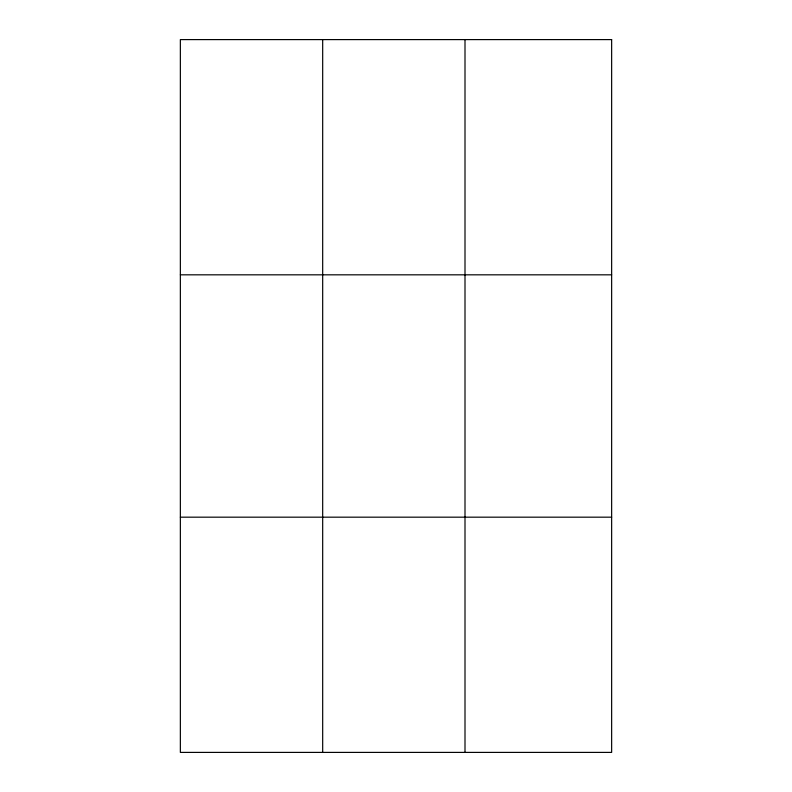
<?xml version="1.0" encoding="UTF-8"?>
<svg xmlns="http://www.w3.org/2000/svg" width="792" height="792" viewBox="0 0 792 792"><rect width="100%" height="100%" fill="white"/><g stroke="black" fill="none" stroke-linecap="round" stroke-linejoin="round"><path stroke-width="1.19" d="M322.681 39.6L322.681 752.4M465.003 39.6L465.003 752.4M180.358 274.824L611.642 274.824M180.358 517.176L611.642 517.176M611.642 39.6L180.358 39.6L180.358 752.4L611.642 752.4L611.642 39.6"/></g></svg>
